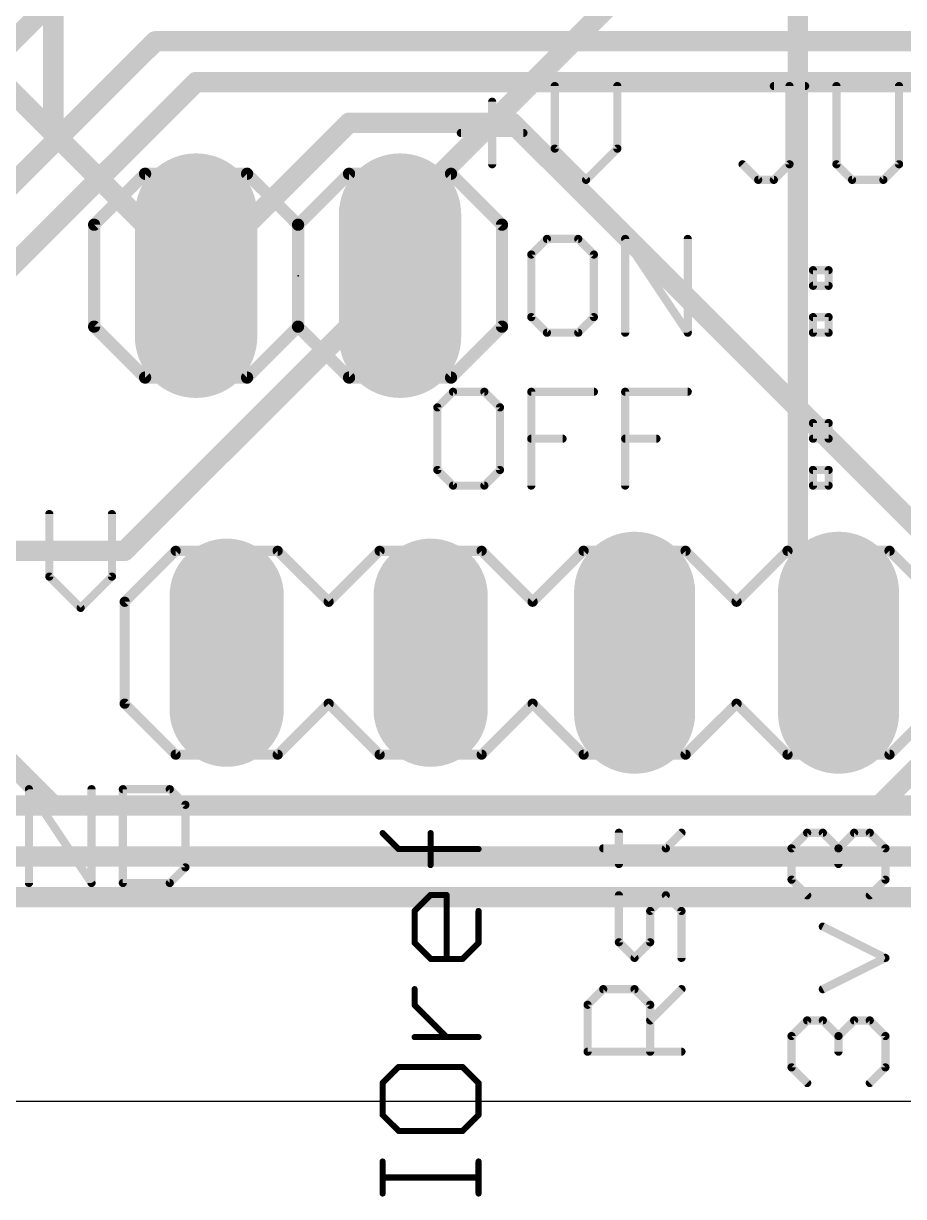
# Model space of a CAD drawing. Extents: x 0 to 99.1, y -1.2 to 60.2.
# Drawn here: x 22.62 to 33.58, y -1.19 to 13.43 of the extents above; entities that cross this region are included whole.
import ezdxf

# ---------------------------------------------------------------- set-up
doc = ezdxf.new("R2010")
doc.units = 0
for name, color, linetype in [('1', 22, 'CONTINUOUS'), ('16', 175, 'CONTINUOUS'), ('17', 82, 'CONTINUOUS'), ('20', 7, 'CONTINUOUS'), ('21', 253, 'CONTINUOUS'), ('23', 7, 'CONTINUOUS'), ('51', 253, 'CONTINUOUS')]:
    doc.layers.add(name, color=color, linetype=linetype)

# ---------------------------------------------------------------- blocks, each defined once
blk = doc.blocks.new('RECT')
blk.add_solid([(-0.5, -0.5), (0.5, -0.5), (-0.5, 0.5), (0.5, 0.5)])
blk = doc.blocks.new('LONGP100')
at = {"const_width": 1}
blk.add_lwpolyline([(-0.5, 0), (0.5, 0)], dxfattribs=at)
at = {"const_width": 0.5}
for points in [[(-0.5, 0.25, 1), (-0.5, -0.25)], [(0.5, -0.25, 1), (0.5, 0.25)]]:
    blk.add_lwpolyline(points, format="xyb", dxfattribs=at)

msp = doc.modelspace()

# ---------------------------------------------------------------- linework, layer by layer
at = {"layer": '1', "const_width": 0.254}
for points in [[(22.987, 12.065), (22.987, 17.272)], [(32.258, 15.875), (32.258, 6.096)], [(22.987, 12.065), (19.939, 15.113)], [(27.305, 11.049), (31.369, 15.113)], [(24.765, 10.287), (22.987, 12.065)], [(27.305, 10.287), (27.305, 11.049)], [(32.258, 6.096), (32.766, 5.588)], [(33.274, 3.683), (33.782, 4.191)], [(20.447, 3.683), (33.274, 3.683)], [(6.477, 3.048), (40.259, 3.048)], [(3.937, 2.54), (88.011, 2.54)]]:
    msp.add_lwpolyline(points, dxfattribs=at)
at = {"layer": '1', "const_width": 0.127}
for points in [[(23.0319, 12.1099, 1), (22.9421, 12.0201)], [(22.9421, 12.0201, 1), (23.0319, 12.1099)], [(22.9235, 12.065, 1), (23.0505, 12.065)], [(27.3685, 11.049, 1), (27.2415, 11.049)], [(27.2601, 11.0939, 1), (27.3499, 11.0041)], [(24.7201, 10.2421, 1), (24.8099, 10.3319)], [(27.2415, 10.287, 1), (27.3685, 10.287)], [(32.3029, 6.1409, 1), (32.2131, 6.0511)], [(32.1945, 6.096, 1), (32.3215, 6.096)], [(32.7211, 5.5431, 1), (32.8109, 5.6329)], [(33.274, 3.6195, 1), (33.274, 3.7465)], [(33.2291, 3.7279, 1), (33.3189, 3.6381)]]:
    msp.add_lwpolyline(points, format="xyb", dxfattribs=at)
at = {"layer": '16', "const_width": 0.254}
for points in [[(19.939, 10.668), (27.432, 18.161)], [(20.447, 9.398), (24.257, 13.208)], [(24.257, 13.208), (33.909, 13.208)], [(21.717, 9.652), (24.765, 12.7)], [(24.765, 12.7), (38.354, 12.7)], [(24.765, 10.287), (26.67, 12.192)], [(26.67, 12.192), (28.702, 12.192)], [(28.702, 12.192), (35.306, 5.588)], [(23.876, 6.858), (27.305, 10.287)], [(20.447, 6.858), (23.876, 6.858)], [(21.082, 5.588), (22.987, 3.683)], [(22.987, 3.683), (41.021, 3.683)]]:
    msp.add_lwpolyline(points, dxfattribs=at)
at = {"layer": '16', "const_width": 0.127}
for points in [[(24.257, 13.2715, 1), (24.257, 13.1445)], [(24.3019, 13.1631, 1), (24.2121, 13.2529)], [(24.765, 12.7635, 1), (24.765, 12.6365)], [(24.8099, 12.6551, 1), (24.7201, 12.7449)], [(26.67, 12.2555, 1), (26.67, 12.1285)], [(26.7149, 12.1471, 1), (26.6251, 12.2369)], [(28.7469, 12.2369, 1), (28.6571, 12.1471)], [(28.702, 12.1285, 1), (28.702, 12.2555)], [(24.7201, 10.3319, 1), (24.8099, 10.2421)], [(27.3499, 10.2421, 1), (27.2601, 10.3319)], [(23.8311, 6.9029, 1), (23.9209, 6.8131)], [(23.876, 6.7945, 1), (23.876, 6.9215)], [(22.987, 3.7465, 1), (22.987, 3.6195)], [(22.9421, 3.6381, 1), (23.0319, 3.7279)]]:
    msp.add_lwpolyline(points, format="xyb", dxfattribs=at)
at = {"layer": '20'}
msp.add_line((2.7737, 0), (96.7218, 0), dxfattribs=at)
at = {"layer": '21'}
for points, const_width in [([(29.2319, 12.6502), (29.2319, 11.8706)], 0.1016), ([(30.0115, 11.8706), (30.0115, 12.6502)], 0.1016), ([(31.9605, 12.6502), (32.3503, 12.6502)], 0.1016), ([(32.1554, 11.6757), (32.1554, 12.6502)], 0.1016), ([(32.7401, 12.6502), (32.7401, 11.6757)], 0.1016), ([(33.5197, 11.6757), (33.5197, 12.6502)], 0.1016), ([(28.4523, 12.4553), (28.4523, 11.6757)], 0.1016), ([(28.0625, 12.0655), (28.8421, 12.0655)], 0.1016), ([(29.2319, 11.8706), (29.6217, 11.4808)], 0.1016), ([(29.6217, 11.4808), (30.0115, 11.8706)], 0.1016), ([(31.5707, 11.6757), (31.7656, 11.4808)], 0.1016), ([(31.9605, 11.4808), (32.1554, 11.6757)], 0.1016), ([(32.7401, 11.6757), (32.935, 11.4808)], 0.1016), ([(33.3248, 11.4808), (33.5197, 11.6757)], 0.1016), ([(24.13, 11.557), (23.495, 10.922)], 0.1524), ([(24.13, 11.557), (25.4, 11.557)], 0.1524), ([(25.4, 11.557), (26.035, 10.922)], 0.1524), ([(26.035, 10.922), (26.67, 11.557)], 0.1524), ([(26.67, 11.557), (27.94, 11.557)], 0.1524), ([(27.94, 11.557), (28.575, 10.922)], 0.1524), ([(31.7656, 11.4808), (31.9605, 11.4808)], 0.1016), ([(32.935, 11.4808), (33.3248, 11.4808)], 0.1016), ([(23.495, 10.922), (23.495, 9.652)], 0.1524), ([(26.035, 10.922), (26.035, 9.652)], 0.1524), ([(28.575, 10.922), (28.575, 9.652)], 0.1524), ([(29.1345, 10.7452), (28.9396, 10.5503)], 0.1016), ([(29.5243, 10.7452), (29.1345, 10.7452)], 0.1016), ([(29.7192, 10.5503), (29.5243, 10.7452)], 0.1016), ([(30.109, 9.5758), (30.109, 10.7452)], 0.1016), ([(30.109, 10.7452), (30.8885, 9.5758)], 0.1016), ([(30.8885, 9.5758), (30.8885, 10.7452)], 0.1016), ([(28.9396, 10.5503), (28.9396, 9.7707)], 0.1016), ([(29.7192, 9.7707), (29.7192, 10.5503)], 0.1016), ([(32.4477, 10.3554), (32.6426, 10.3554)], 0.1016), ([(32.4477, 10.1605), (32.4477, 10.3554)], 0.1016), ([(32.6426, 10.3554), (32.6426, 10.1605)], 0.1016), ([(32.6426, 10.1605), (32.4477, 10.1605)], 0.1016), ([(28.9396, 9.7707), (29.1345, 9.5758)], 0.1016), ([(29.5243, 9.5758), (29.7192, 9.7707)], 0.1016), ([(32.4477, 9.7707), (32.6426, 9.7707)], 0.1016), ([(32.4477, 9.5758), (32.4477, 9.7707)], 0.1016), ([(32.6426, 9.7707), (32.6426, 9.5758)], 0.1016), ([(23.495, 9.652), (24.13, 9.017)], 0.1524), ([(26.035, 9.652), (25.4, 9.017)], 0.1524), ([(26.67, 9.017), (26.035, 9.652)], 0.1524), ([(28.575, 9.652), (27.94, 9.017)], 0.1524), ([(29.1345, 9.5758), (29.5243, 9.5758)], 0.1016), ([(32.6426, 9.5758), (32.4477, 9.5758)], 0.1016), ([(25.4, 9.017), (24.13, 9.017)], 0.1524), ([(27.94, 9.017), (26.67, 9.017)], 0.1524), ([(27.9651, 8.8402), (27.7702, 8.6453)], 0.1016), ([(28.3549, 8.8402), (27.9651, 8.8402)], 0.1016), ([(28.5498, 8.6453), (28.3549, 8.8402)], 0.1016), ([(28.9396, 7.6708), (28.9396, 8.8402)], 0.1016), ([(28.9396, 8.8402), (29.7191, 8.8402)], 0.1016), ([(30.1089, 7.6708), (30.1089, 8.8402)], 0.1016), ([(30.1089, 8.8402), (30.8885, 8.8402)], 0.1016), ([(27.7702, 8.6453), (27.7702, 7.8657)], 0.1016), ([(28.5498, 7.8657), (28.5498, 8.6453)], 0.1016), ([(32.4477, 8.4504), (32.6426, 8.4504)], 0.1016), ([(32.4477, 8.2555), (32.4477, 8.4504)], 0.1016), ([(32.6426, 8.4504), (32.6426, 8.2555)], 0.1016), ([(28.9396, 8.2555), (29.3293, 8.2555)], 0.1016), ([(30.1089, 8.2555), (30.4987, 8.2555)], 0.1016), ([(32.6426, 8.2555), (32.4477, 8.2555)], 0.1016), ([(27.7702, 7.8657), (27.9651, 7.6708)], 0.1016), ([(28.3549, 7.6708), (28.5498, 7.8657)], 0.1016), ([(32.4477, 7.8657), (32.6426, 7.8657)], 0.1016), ([(32.4477, 7.6708), (32.4477, 7.8657)], 0.1016), ([(32.6426, 7.8657), (32.6426, 7.6708)], 0.1016), ([(27.9651, 7.6708), (28.3549, 7.6708)], 0.1016), ([(32.6426, 7.6708), (32.4477, 7.6708)], 0.1016), ([(22.9372, 7.3162), (22.9372, 6.5366)], 0.1016), ([(23.7168, 6.5366), (23.7168, 7.3162)], 0.1016), ([(24.511, 6.858), (23.876, 6.223)], 0.127), ([(25.781, 6.858), (24.511, 6.858)], 0.127), ([(26.416, 6.223), (25.781, 6.858)], 0.127), ([(27.051, 6.858), (26.416, 6.223)], 0.127), ([(28.321, 6.858), (27.051, 6.858)], 0.127), ([(28.956, 6.223), (28.321, 6.858)], 0.127), ([(29.591, 6.858), (28.956, 6.223)], 0.127), ([(29.591, 6.858), (30.861, 6.858)], 0.127), ([(30.861, 6.858), (31.496, 6.223)], 0.127), ([(31.496, 6.223), (32.131, 6.858)], 0.127), ([(32.131, 6.858), (33.401, 6.858)], 0.127), ([(33.401, 6.858), (34.036, 6.223)], 0.127), ([(22.9372, 6.5366), (23.327, 6.1468)], 0.1016), ([(23.327, 6.1468), (23.7168, 6.5366)], 0.1016), ([(23.876, 6.223), (23.876, 4.953)], 0.127), ([(23.876, 4.953), (24.511, 4.318)], 0.127), ([(25.781, 4.318), (26.416, 4.953)], 0.127), ([(26.416, 4.953), (27.051, 4.318)], 0.127), ([(28.321, 4.318), (28.956, 4.953)], 0.127), ([(29.591, 4.318), (28.956, 4.953)], 0.127), ([(31.496, 4.953), (30.861, 4.318)], 0.127), ([(32.131, 4.318), (31.496, 4.953)], 0.127), ([(34.036, 4.953), (33.401, 4.318)], 0.127), ([(24.511, 4.318), (25.781, 4.318)], 0.127), ([(27.051, 4.318), (28.321, 4.318)], 0.127), ([(30.861, 4.318), (29.591, 4.318)], 0.127), ([(33.401, 4.318), (32.131, 4.318)], 0.127), ([(22.6832, 2.7178), (22.6832, 3.8872)], 0.1016), ([(22.6832, 3.8872), (23.4628, 2.7178)], 0.1016), ([(23.4628, 2.7178), (23.4628, 3.8872)], 0.1016), ([(23.8526, 3.8872), (23.8526, 2.7178)], 0.1016), ([(24.4373, 3.8872), (23.8526, 3.8872)], 0.1016), ([(24.6322, 3.6923), (24.4373, 3.8872)], 0.1016), ([(24.6322, 2.9127), (24.6322, 3.6923)], 0.1016), ([(27.2872, 3.1406), (27.0881, 3.3398)], 0.0762), ([(27.6855, 2.9415), (27.6855, 3.3398)], 0.0762), ([(30.0306, 2.9542), (30.0306, 3.344)], 0.1016), ([(30.6153, 3.1491), (30.8102, 3.344)], 0.1016), ([(32.1808, 3.1491), (32.3757, 3.344)], 0.1016), ([(32.3757, 3.344), (32.5706, 3.344)], 0.1016), ([(32.5706, 3.344), (32.7655, 3.1491)], 0.1016), ([(32.7655, 3.1491), (32.9604, 3.344)], 0.1016), ([(32.9604, 3.344), (33.1553, 3.344)], 0.1016), ([(33.1553, 3.344), (33.3502, 3.1491)], 0.1016), ([(28.2829, 3.1406), (27.2872, 3.1406)], 0.0762), ([(29.8357, 3.1491), (30.6153, 3.1491)], 0.1016), ([(32.1808, 2.7593), (32.1808, 3.1491)], 0.1016), ([(32.7655, 3.1491), (32.7655, 2.9542)], 0.1016), ([(33.3502, 3.1491), (33.3502, 2.7593)], 0.1016), ([(24.4373, 2.7178), (24.6322, 2.9127)], 0.1016), ([(32.3757, 2.5644), (32.1808, 2.7593)], 0.1016), ([(33.3502, 2.7593), (33.1553, 2.5644)], 0.1016), ([(23.8526, 2.7178), (24.4373, 2.7178)], 0.1016), ([(27.4864, 2.3695), (27.6855, 2.5686)], 0.0762), ([(27.6855, 2.5686), (27.8846, 2.5686)], 0.0762), ([(27.8846, 2.5686), (27.8846, 1.7721)], 0.0762), ([(30.0306, 1.9797), (30.0306, 2.5644)], 0.1016), ([(30.6153, 2.5644), (30.4204, 2.3695)], 0.1016), ([(30.8102, 2.3695), (30.6153, 2.5644)], 0.1016), ([(27.4864, 1.9712), (27.4864, 2.3695)], 0.0762), ([(28.2829, 2.3695), (28.2829, 1.9712)], 0.0762), ([(30.4204, 2.3695), (30.4204, 1.9797)], 0.1016), ([(30.8102, 1.7848), (30.8102, 2.3695)], 0.1016), ([(33.3502, 1.7848), (32.5706, 2.1746)], 0.1016), ([(27.6855, 1.7721), (27.4864, 1.9712)], 0.0762), ([(28.2829, 1.9712), (28.0838, 1.7721)], 0.0762), ([(30.2255, 1.7848), (30.0306, 1.9797)], 0.1016), ([(30.4204, 1.9797), (30.2255, 1.7848)], 0.1016), ([(28.0838, 1.7721), (27.6855, 1.7721)], 0.0762), ([(32.5706, 1.395), (33.3502, 1.7848)], 0.1016), ([(27.4864, 1.1959), (27.4864, 1.395)], 0.0762), ([(29.6408, 1.2001), (29.8357, 1.395)], 0.1016), ([(29.8357, 1.395), (30.2255, 1.395)], 0.1016), ([(30.2255, 1.395), (30.4204, 1.2001)], 0.1016), ([(30.4204, 1.0052), (30.8102, 1.395)], 0.1016), ([(27.8846, 0.7976), (27.4864, 1.1959)], 0.0762), ([(29.6408, 0.6154), (29.6408, 1.2001)], 0.1016), ([(30.4204, 1.2001), (30.4204, 0.6154)], 0.1016), ([(32.1808, 0.8103), (32.3757, 1.0052)], 0.1016), ([(32.3757, 1.0052), (32.5706, 1.0052)], 0.1016), ([(32.5706, 1.0052), (32.7655, 0.8103)], 0.1016), ([(32.7655, 0.8103), (32.9604, 1.0052)], 0.1016), ([(32.9604, 1.0052), (33.1553, 1.0052)], 0.1016), ([(33.1553, 1.0052), (33.3502, 0.8103)], 0.1016), ([(28.2829, 0.7976), (27.4864, 0.7976)], 0.0762), ([(32.1808, 0.4205), (32.1808, 0.8103)], 0.1016), ([(32.7655, 0.8103), (32.7655, 0.6154)], 0.1016), ([(33.3502, 0.8103), (33.3502, 0.4205)], 0.1016), ([(30.8102, 0.6154), (29.6408, 0.6154)], 0.1016), ([(27.2872, 0.4247), (27.0881, 0.2256)], 0.0762), ([(28.0838, 0.4247), (27.2872, 0.4247)], 0.0762), ([(28.2829, 0.2256), (28.0838, 0.4247)], 0.0762), ([(32.3757, 0.2256), (32.1808, 0.4205)], 0.1016), ([(33.3502, 0.4205), (33.1553, 0.2256)], 0.1016), ([(27.0881, 0.2256), (27.0881, -0.1727)], 0.0762), ([(28.2829, -0.1727), (28.2829, 0.2256)], 0.0762), ([(27.0881, -0.1727), (27.2872, -0.3718)], 0.0762), ([(28.0838, -0.3718), (28.2829, -0.1727)], 0.0762), ([(27.2872, -0.3718), (28.0838, -0.3718)], 0.0762), ([(27.0881, -1.1514), (27.0881, -0.7531)], 0.0762), ([(28.2829, -1.1514), (28.2829, -0.7531)], 0.0762), ([(28.2829, -0.9523), (27.0881, -0.9523)], 0.0762)]:
    msp.add_lwpolyline(points, dxfattribs=dict(at, const_width=const_width))
for points, const_width in [([(29.2573, 12.6502, 1), (29.2065, 12.6502)], 0.0508), ([(30.0369, 12.6502, 1), (29.9861, 12.6502)], 0.0508), ([(31.9605, 12.6756, 1), (31.9605, 12.6248)], 0.0508), ([(32.1808, 12.6502, 1), (32.13, 12.6502)], 0.0508), ([(32.3503, 12.6248, 1), (32.3503, 12.6756)], 0.0508), ([(32.7655, 12.6502, 1), (32.7147, 12.6502)], 0.0508), ([(33.5451, 12.6502, 1), (33.4943, 12.6502)], 0.0508), ([(28.4777, 12.4553, 1), (28.4269, 12.4553)], 0.0508), ([(28.0625, 12.0909, 1), (28.0625, 12.0401)], 0.0508), ([(28.8421, 12.0401, 1), (28.8421, 12.0909)], 0.0508), ([(29.2499, 11.8886, 1), (29.2139, 11.8526)], 0.0508), ([(29.2065, 11.8706, 1), (29.2573, 11.8706)], 0.0508), ([(29.9861, 11.8706, 1), (30.0369, 11.8706)], 0.0508), ([(30.0295, 11.8526, 1), (29.9935, 11.8886)], 0.0508), ([(28.4269, 11.6757, 1), (28.4777, 11.6757)], 0.0508), ([(31.5887, 11.6937, 1), (31.5527, 11.6577)], 0.0508), ([(32.13, 11.6757, 1), (32.1808, 11.6757)], 0.0508), ([(32.1734, 11.6577, 1), (32.1374, 11.6937)], 0.0508), ([(32.7581, 11.6937, 1), (32.7221, 11.6577)], 0.0508), ([(32.7147, 11.6757, 1), (32.7655, 11.6757)], 0.0508), ([(33.4943, 11.6757, 1), (33.5451, 11.6757)], 0.0508), ([(33.5376, 11.6577, 1), (33.5017, 11.6937)], 0.0508), ([(24.13, 11.5951, 1), (24.13, 11.5189)], 0.0762), ([(24.1569, 11.5301, 1), (24.1031, 11.5839)], 0.0762), ([(25.4269, 11.5839, 1), (25.3731, 11.5301)], 0.0762), ([(25.4, 11.5189, 1), (25.4, 11.5951)], 0.0762), ([(26.67, 11.5951, 1), (26.67, 11.5189)], 0.0762), ([(26.6969, 11.5301, 1), (26.6431, 11.5839)], 0.0762), ([(27.9669, 11.5839, 1), (27.9131, 11.5301)], 0.0762), ([(27.94, 11.5189, 1), (27.94, 11.5951)], 0.0762), ([(29.6037, 11.4988, 1), (29.6397, 11.4628)], 0.0508), ([(29.6037, 11.4628, 1), (29.6397, 11.4988)], 0.0508), ([(31.7656, 11.5062, 1), (31.7656, 11.4554)], 0.0508), ([(31.7476, 11.4628, 1), (31.7836, 11.4988)], 0.0508), ([(31.9425, 11.4988, 1), (31.9785, 11.4628)], 0.0508), ([(31.9605, 11.4554, 1), (31.9605, 11.5062)], 0.0508), ([(32.935, 11.5062, 1), (32.935, 11.4554)], 0.0508), ([(32.917, 11.4628, 1), (32.9529, 11.4988)], 0.0508), ([(33.3068, 11.4988, 1), (33.3427, 11.4628)], 0.0508), ([(33.3248, 11.4554, 1), (33.3248, 11.5062)], 0.0508), ([(23.5331, 10.922, 1), (23.4569, 10.922)], 0.0762), ([(23.4681, 10.9489, 1), (23.5219, 10.8951)], 0.0762), ([(26.0731, 10.922, 1), (25.9969, 10.922)], 0.0762), ([(26.0081, 10.9489, 1), (26.0619, 10.8951)], 0.0762), ([(26.0081, 10.8951, 1), (26.0619, 10.9489)], 0.0762), ([(28.6131, 10.922, 1), (28.5369, 10.922)], 0.0762), ([(28.5481, 10.8951, 1), (28.6019, 10.9489)], 0.0762), ([(29.1345, 10.7706, 1), (29.1345, 10.7198)], 0.0508), ([(29.1524, 10.7272, 1), (29.1165, 10.7632)], 0.0508), ([(29.5422, 10.7632, 1), (29.5063, 10.7272)], 0.0508), ([(29.5243, 10.7198, 1), (29.5243, 10.7706)], 0.0508), ([(30.1344, 10.7452, 1), (30.0835, 10.7452)], 0.0508), ([(30.1301, 10.7593, 1), (30.0878, 10.7311)], 0.0508), ([(30.9139, 10.7452, 1), (30.8631, 10.7452)], 0.0508), ([(28.9216, 10.5683, 1), (28.9575, 10.5323)], 0.0508), ([(28.965, 10.5503, 1), (28.9142, 10.5503)], 0.0508), ([(29.7446, 10.5503, 1), (29.6938, 10.5503)], 0.0508), ([(29.7012, 10.5323, 1), (29.7371, 10.5683)], 0.0508), ([(32.4477, 10.3808, 1), (32.4477, 10.33)], 0.0508), ([(32.4731, 10.3554, 1), (32.4223, 10.3554)], 0.0508), ([(32.668, 10.3554, 1), (32.6172, 10.3554)], 0.0508), ([(32.6426, 10.33, 1), (32.6426, 10.3808)], 0.0508), ([(32.4477, 10.1859, 1), (32.4477, 10.1351)], 0.0508), ([(32.4223, 10.1605, 1), (32.4731, 10.1605)], 0.0508), ([(32.6172, 10.1605, 1), (32.668, 10.1605)], 0.0508), ([(32.6426, 10.1351, 1), (32.6426, 10.1859)], 0.0508), ([(28.9575, 9.7887, 1), (28.9216, 9.7527)], 0.0508), ([(28.9142, 9.7707, 1), (28.965, 9.7707)], 0.0508), ([(29.6938, 9.7707, 1), (29.7446, 9.7707)], 0.0508), ([(29.7371, 9.7527, 1), (29.7012, 9.7887)], 0.0508), ([(32.4477, 9.7961, 1), (32.4477, 9.7453)], 0.0508), ([(32.4731, 9.7707, 1), (32.4223, 9.7707)], 0.0508), ([(32.668, 9.7707, 1), (32.6172, 9.7707)], 0.0508), ([(32.6426, 9.7453, 1), (32.6426, 9.7961)], 0.0508), ([(23.4569, 9.652, 1), (23.5331, 9.652)], 0.0762), ([(23.5219, 9.6789, 1), (23.4681, 9.6251)], 0.0762), ([(25.9969, 9.652, 1), (26.0731, 9.652)], 0.0762), ([(26.0619, 9.6789, 1), (26.0081, 9.6251)], 0.0762), ([(26.0619, 9.6251, 1), (26.0081, 9.6789)], 0.0762), ([(28.5369, 9.652, 1), (28.6131, 9.652)], 0.0762), ([(28.6019, 9.6251, 1), (28.5481, 9.6789)], 0.0762), ([(29.1345, 9.6012, 1), (29.1345, 9.5504)], 0.0508), ([(29.1165, 9.5578, 1), (29.1524, 9.5938)], 0.0508), ([(29.5063, 9.5938, 1), (29.5422, 9.5578)], 0.0508), ([(29.5243, 9.5504, 1), (29.5243, 9.6012)], 0.0508), ([(30.0835, 9.5758, 1), (30.1344, 9.5758)], 0.0508), ([(30.8631, 9.5758, 1), (30.9139, 9.5758)], 0.0508), ([(30.8674, 9.5617, 1), (30.9097, 9.5899)], 0.0508), ([(32.4477, 9.6012, 1), (32.4477, 9.5504)], 0.0508), ([(32.4223, 9.5758, 1), (32.4731, 9.5758)], 0.0508), ([(32.6172, 9.5758, 1), (32.668, 9.5758)], 0.0508), ([(32.6426, 9.5504, 1), (32.6426, 9.6012)], 0.0508), ([(24.13, 9.0551, 1), (24.13, 8.9789)], 0.0762), ([(24.1031, 8.9901, 1), (24.1569, 9.0439)], 0.0762), ([(25.3731, 9.0439, 1), (25.4269, 8.9901)], 0.0762), ([(25.4, 8.9789, 1), (25.4, 9.0551)], 0.0762), ([(26.67, 9.0551, 1), (26.67, 8.9789)], 0.0762), ([(26.6431, 8.9901, 1), (26.6969, 9.0439)], 0.0762), ([(27.9131, 9.0439, 1), (27.9669, 8.9901)], 0.0762), ([(27.94, 8.9789, 1), (27.94, 9.0551)], 0.0762), ([(27.9651, 8.8656, 1), (27.9651, 8.8148)], 0.0508), ([(27.983, 8.8222, 1), (27.9471, 8.8582)], 0.0508), ([(28.3728, 8.8582, 1), (28.3369, 8.8222)], 0.0508), ([(28.3549, 8.8148, 1), (28.3549, 8.8656)], 0.0508), ([(28.965, 8.8402, 1), (28.9141, 8.8402)], 0.0508), ([(28.9396, 8.8656, 1), (28.9396, 8.8148)], 0.0508), ([(29.7191, 8.8148, 1), (29.7191, 8.8656)], 0.0508), ([(30.1343, 8.8402, 1), (30.0835, 8.8402)], 0.0508), ([(30.1089, 8.8656, 1), (30.1089, 8.8148)], 0.0508), ([(30.8885, 8.8148, 1), (30.8885, 8.8656)], 0.0508), ([(27.7522, 8.6633, 1), (27.7881, 8.6273)], 0.0508), ([(27.7956, 8.6453, 1), (27.7448, 8.6453)], 0.0508), ([(28.5752, 8.6453, 1), (28.5244, 8.6453)], 0.0508), ([(28.5318, 8.6273, 1), (28.5677, 8.6633)], 0.0508), ([(32.4477, 8.4758, 1), (32.4477, 8.425)], 0.0508), ([(32.4731, 8.4504, 1), (32.4223, 8.4504)], 0.0508), ([(32.668, 8.4504, 1), (32.6172, 8.4504)], 0.0508), ([(32.6426, 8.425, 1), (32.6426, 8.4758)], 0.0508), ([(28.9396, 8.2809, 1), (28.9396, 8.2301)], 0.0508), ([(29.3293, 8.2301, 1), (29.3293, 8.2809)], 0.0508), ([(30.1089, 8.2809, 1), (30.1089, 8.2301)], 0.0508), ([(30.4987, 8.2301, 1), (30.4987, 8.2809)], 0.0508), ([(32.4477, 8.2809, 1), (32.4477, 8.2301)], 0.0508), ([(32.4223, 8.2555, 1), (32.4731, 8.2555)], 0.0508), ([(32.6172, 8.2555, 1), (32.668, 8.2555)], 0.0508), ([(32.6426, 8.2301, 1), (32.6426, 8.2809)], 0.0508), ([(27.7881, 7.8837, 1), (27.7522, 7.8477)], 0.0508), ([(28.5677, 7.8477, 1), (28.5318, 7.8837)], 0.0508), ([(32.4477, 7.8911, 1), (32.4477, 7.8403)], 0.0508), ([(32.4731, 7.8657, 1), (32.4223, 7.8657)], 0.0508), ([(32.668, 7.8657, 1), (32.6172, 7.8657)], 0.0508), ([(32.6426, 7.8403, 1), (32.6426, 7.8911)], 0.0508), ([(27.7448, 7.8657, 1), (27.7956, 7.8657)], 0.0508), ([(28.5244, 7.8657, 1), (28.5752, 7.8657)], 0.0508), ([(27.9651, 7.6962, 1), (27.9651, 7.6454)], 0.0508), ([(27.9471, 7.6528, 1), (27.983, 7.6888)], 0.0508), ([(28.3369, 7.6888, 1), (28.3728, 7.6528)], 0.0508), ([(28.3549, 7.6454, 1), (28.3549, 7.6962)], 0.0508), ([(28.9141, 7.6708, 1), (28.965, 7.6708)], 0.0508), ([(30.0835, 7.6708, 1), (30.1343, 7.6708)], 0.0508), ([(32.4477, 7.6962, 1), (32.4477, 7.6454)], 0.0508), ([(32.4223, 7.6708, 1), (32.4731, 7.6708)], 0.0508), ([(32.6172, 7.6708, 1), (32.668, 7.6708)], 0.0508), ([(32.6426, 7.6454, 1), (32.6426, 7.6962)], 0.0508), ([(22.9626, 7.3162, 1), (22.9118, 7.3162)], 0.0508), ([(23.7422, 7.3162, 1), (23.6914, 7.3162)], 0.0508), ([(24.511, 6.8898, 1), (24.511, 6.8263)], 0.0635), ([(24.5335, 6.8355, 1), (24.4885, 6.8805)], 0.0635), ([(25.8035, 6.8805, 1), (25.7585, 6.8355)], 0.0635), ([(25.781, 6.8263, 1), (25.781, 6.8898)], 0.0635), ([(27.051, 6.8898, 1), (27.051, 6.8263)], 0.0635), ([(27.0735, 6.8355, 1), (27.0285, 6.8805)], 0.0635), ([(28.3435, 6.8805, 1), (28.2985, 6.8355)], 0.0635), ([(28.321, 6.8263, 1), (28.321, 6.8898)], 0.0635), ([(29.591, 6.8898, 1), (29.591, 6.8263)], 0.0635), ([(29.6135, 6.8355, 1), (29.5685, 6.8805)], 0.0635), ([(30.8835, 6.8805, 1), (30.8385, 6.8355)], 0.0635), ([(30.861, 6.8263, 1), (30.861, 6.8898)], 0.0635), ([(32.131, 6.8898, 1), (32.131, 6.8263)], 0.0635), ([(32.1535, 6.8355, 1), (32.1085, 6.8805)], 0.0635), ([(33.4235, 6.8805, 1), (33.3785, 6.8355)], 0.0635), ([(33.401, 6.8263, 1), (33.401, 6.8898)], 0.0635), ([(22.9552, 6.5546, 1), (22.9192, 6.5186)], 0.0508), ([(23.7348, 6.5186, 1), (23.6988, 6.5546)], 0.0508), ([(22.9118, 6.5366, 1), (22.9626, 6.5366)], 0.0508), ([(23.6914, 6.5366, 1), (23.7422, 6.5366)], 0.0508), ([(23.9078, 6.223, 1), (23.8443, 6.223)], 0.0635), ([(23.309, 6.1648, 1), (23.345, 6.1288)], 0.0508), ([(23.309, 6.1288, 1), (23.345, 6.1648)], 0.0508), ([(23.8535, 6.2455, 1), (23.8985, 6.2005)], 0.0635), ([(26.3935, 6.2455, 1), (26.4385, 6.2005)], 0.0635), ([(26.3935, 6.2005, 1), (26.4385, 6.2455)], 0.0635), ([(28.9335, 6.2455, 1), (28.9785, 6.2005)], 0.0635), ([(28.9335, 6.2005, 1), (28.9785, 6.2455)], 0.0635), ([(31.4735, 6.2455, 1), (31.5185, 6.2005)], 0.0635), ([(31.4735, 6.2005, 1), (31.5185, 6.2455)], 0.0635), ([(23.8985, 4.9755, 1), (23.8535, 4.9305)], 0.0635), ([(23.8443, 4.953, 1), (23.9078, 4.953)], 0.0635), ([(26.4385, 4.9755, 1), (26.3935, 4.9305)], 0.0635), ([(26.4385, 4.9305, 1), (26.3935, 4.9755)], 0.0635), ([(28.9785, 4.9755, 1), (28.9335, 4.9305)], 0.0635), ([(28.9785, 4.9305, 1), (28.9335, 4.9755)], 0.0635), ([(31.5185, 4.9755, 1), (31.4735, 4.9305)], 0.0635), ([(31.5185, 4.9305, 1), (31.4735, 4.9755)], 0.0635), ([(24.511, 4.3498, 1), (24.511, 4.2863)], 0.0635), ([(24.4885, 4.2955, 1), (24.5335, 4.3405)], 0.0635), ([(25.7585, 4.3405, 1), (25.8035, 4.2955)], 0.0635), ([(25.781, 4.2863, 1), (25.781, 4.3498)], 0.0635), ([(27.051, 4.3498, 1), (27.051, 4.2863)], 0.0635), ([(27.0285, 4.2955, 1), (27.0735, 4.3405)], 0.0635), ([(28.2985, 4.3405, 1), (28.3435, 4.2955)], 0.0635), ([(28.321, 4.2863, 1), (28.321, 4.3498)], 0.0635), ([(29.591, 4.3498, 1), (29.591, 4.2863)], 0.0635), ([(29.5685, 4.2955, 1), (29.6135, 4.3405)], 0.0635), ([(30.8385, 4.3405, 1), (30.8835, 4.2955)], 0.0635), ([(30.861, 4.2863, 1), (30.861, 4.3498)], 0.0635), ([(32.131, 4.3498, 1), (32.131, 4.2863)], 0.0635), ([(32.1085, 4.2955, 1), (32.1535, 4.3405)], 0.0635), ([(33.3785, 4.3405, 1), (33.4235, 4.2955)], 0.0635), ([(33.401, 4.2863, 1), (33.401, 4.3498)], 0.0635), ([(22.7086, 3.8872, 1), (22.6578, 3.8872)], 0.0508), ([(22.7043, 3.9013, 1), (22.6621, 3.8731)], 0.0508), ([(23.4882, 3.8872, 1), (23.4374, 3.8872)], 0.0508), ([(23.878, 3.8872, 1), (23.8272, 3.8872)], 0.0508), ([(23.8526, 3.9126, 1), (23.8526, 3.8618)], 0.0508), ([(24.4553, 3.9052, 1), (24.4193, 3.8692)], 0.0508), ([(24.4373, 3.8618, 1), (24.4373, 3.9126)], 0.0508), ([(24.6576, 3.6923, 1), (24.6068, 3.6923)], 0.0508), ([(24.6142, 3.6743, 1), (24.6502, 3.7103)], 0.0508), ([(27.1016, 3.3532, 1), (27.0746, 3.3263)], 0.0381), ([(27.7045, 3.3398, 1), (27.6664, 3.3398)], 0.0381), ([(30.056, 3.344, 1), (30.0052, 3.344)], 0.0508), ([(30.8282, 3.326, 1), (30.7922, 3.362)], 0.0508), ([(32.3757, 3.3694, 1), (32.3757, 3.3186)], 0.0508), ([(32.3937, 3.326, 1), (32.3577, 3.362)], 0.0508), ([(32.5886, 3.362, 1), (32.5526, 3.326)], 0.0508), ([(32.5706, 3.3186, 1), (32.5706, 3.3694)], 0.0508), ([(32.9604, 3.3694, 1), (32.9604, 3.3186)], 0.0508), ([(32.9784, 3.326, 1), (32.9424, 3.362)], 0.0508), ([(33.1733, 3.362, 1), (33.1373, 3.326)], 0.0508), ([(33.1553, 3.3186, 1), (33.1553, 3.3694)], 0.0508), ([(27.2872, 3.1597, 1), (27.2872, 3.1216)], 0.0381), ([(27.2737, 3.1272, 1), (27.3007, 3.1541)], 0.0381), ([(28.2829, 3.1216, 1), (28.2829, 3.1597)], 0.0381), ([(29.8357, 3.1745, 1), (29.8357, 3.1237)], 0.0508), ([(30.5973, 3.1671, 1), (30.6333, 3.1311)], 0.0508), ([(30.6153, 3.1237, 1), (30.6153, 3.1745)], 0.0508), ([(32.1628, 3.1671, 1), (32.1988, 3.1311)], 0.0508), ([(32.2062, 3.1491, 1), (32.1554, 3.1491)], 0.0508), ([(32.7475, 3.1671, 1), (32.7835, 3.1311)], 0.0508), ([(32.7909, 3.1491, 1), (32.7401, 3.1491)], 0.0508), ([(32.7475, 3.1311, 1), (32.7835, 3.1671)], 0.0508), ([(33.3756, 3.1491, 1), (33.3248, 3.1491)], 0.0508), ([(33.3322, 3.1311, 1), (33.3682, 3.1671)], 0.0508), ([(24.6068, 2.9127, 1), (24.6576, 2.9127)], 0.0508), ([(24.6502, 2.8947, 1), (24.6142, 2.9307)], 0.0508), ([(27.6664, 2.9415, 1), (27.7045, 2.9415)], 0.0381), ([(30.0052, 2.9542, 1), (30.056, 2.9542)], 0.0508), ([(32.7401, 2.9542, 1), (32.7909, 2.9542)], 0.0508), ([(32.1988, 2.7773, 1), (32.1628, 2.7413)], 0.0508), ([(32.1554, 2.7593, 1), (32.2062, 2.7593)], 0.0508), ([(33.3248, 2.7593, 1), (33.3756, 2.7593)], 0.0508), ([(33.3682, 2.7413, 1), (33.3322, 2.7773)], 0.0508), ([(22.6578, 2.7178, 1), (22.7086, 2.7178)], 0.0508), ([(23.4374, 2.7178, 1), (23.4882, 2.7178)], 0.0508), ([(23.4417, 2.7037, 1), (23.4839, 2.7319)], 0.0508), ([(23.8526, 2.7432, 1), (23.8526, 2.6924)], 0.0508), ([(23.8272, 2.7178, 1), (23.878, 2.7178)], 0.0508), ([(24.4193, 2.7358, 1), (24.4553, 2.6998)], 0.0508), ([(24.4373, 2.6924, 1), (24.4373, 2.7432)], 0.0508), ([(27.6855, 2.5877, 1), (27.6855, 2.5496)], 0.0381), ([(27.699, 2.5552, 1), (27.672, 2.5821)], 0.0381), ([(27.9037, 2.5686, 1), (27.8656, 2.5686)], 0.0381), ([(27.8846, 2.5496, 1), (27.8846, 2.5877)], 0.0381), ([(30.056, 2.5644, 1), (30.0052, 2.5644)], 0.0508), ([(30.6333, 2.5824, 1), (30.5973, 2.5464)], 0.0508), ([(30.6333, 2.5464, 1), (30.5973, 2.5824)], 0.0508), ([(32.3577, 2.5464, 1), (32.3937, 2.5824)], 0.0508), ([(33.1373, 2.5824, 1), (33.1733, 2.5464)], 0.0508), ([(27.4729, 2.383, 1), (27.4998, 2.356)], 0.0381), ([(27.5054, 2.3695, 1), (27.4673, 2.3695)], 0.0381), ([(28.302, 2.3695, 1), (28.2639, 2.3695)], 0.0381), ([(30.4024, 2.3875, 1), (30.4384, 2.3515)], 0.0508), ([(30.4458, 2.3695, 1), (30.395, 2.3695)], 0.0508), ([(30.8356, 2.3695, 1), (30.7848, 2.3695)], 0.0508), ([(30.7922, 2.3515, 1), (30.8282, 2.3875)], 0.0508), ([(32.582, 2.1973, 1), (32.5592, 2.1519)], 0.0508), ([(27.4998, 1.9847, 1), (27.4729, 1.9578)], 0.0381), ([(27.4673, 1.9712, 1), (27.5054, 1.9712)], 0.0381), ([(28.2639, 1.9712, 1), (28.302, 1.9712)], 0.0381), ([(28.2964, 1.9578, 1), (28.2694, 1.9847)], 0.0381), ([(30.0486, 1.9977, 1), (30.0126, 1.9617)], 0.0508), ([(30.0052, 1.9797, 1), (30.056, 1.9797)], 0.0508), ([(30.395, 1.9797, 1), (30.4458, 1.9797)], 0.0508), ([(30.4384, 1.9617, 1), (30.4024, 1.9977)], 0.0508), ([(27.6855, 1.7911, 1), (27.6855, 1.753)], 0.0381), ([(27.672, 1.7586, 1), (27.699, 1.7856)], 0.0381), ([(27.8656, 1.7721, 1), (27.9037, 1.7721)], 0.0381), ([(28.0703, 1.7856, 1), (28.0972, 1.7586)], 0.0381), ([(28.0838, 1.753, 1), (28.0838, 1.7911)], 0.0381), ([(30.2075, 1.8028, 1), (30.2435, 1.7668)], 0.0508), ([(30.2075, 1.7668, 1), (30.2435, 1.8028)], 0.0508), ([(30.7848, 1.7848, 1), (30.8356, 1.7848)], 0.0508), ([(33.3616, 1.7621, 1), (33.3388, 1.8075)], 0.0508), ([(33.3388, 1.7621, 1), (33.3616, 1.8075)], 0.0508), ([(27.5054, 1.395, 1), (27.4673, 1.395)], 0.0381), ([(29.8357, 1.4204, 1), (29.8357, 1.3696)], 0.0508), ([(29.8537, 1.377, 1), (29.8177, 1.413)], 0.0508), ([(30.2435, 1.413, 1), (30.2075, 1.377)], 0.0508), ([(30.2255, 1.3696, 1), (30.2255, 1.4204)], 0.0508), ([(30.8282, 1.377, 1), (30.7922, 1.413)], 0.0508), ([(32.5592, 1.4177, 1), (32.582, 1.3723)], 0.0508), ([(27.4998, 1.2093, 1), (27.4729, 1.1824)], 0.0381), ([(27.4673, 1.1959, 1), (27.5054, 1.1959)], 0.0381), ([(29.6228, 1.2181, 1), (29.6588, 1.1821)], 0.0508), ([(29.6662, 1.2001, 1), (29.6154, 1.2001)], 0.0508), ([(30.4458, 1.2001, 1), (30.395, 1.2001)], 0.0508), ([(30.4024, 1.1821, 1), (30.4384, 1.2181)], 0.0508), ([(30.4024, 1.0232, 1), (30.4384, 0.9872)], 0.0508), ([(32.3757, 1.0306, 1), (32.3757, 0.9798)], 0.0508), ([(32.3937, 0.9872, 1), (32.3577, 1.0232)], 0.0508), ([(32.5886, 1.0232, 1), (32.5526, 0.9872)], 0.0508), ([(32.5706, 0.9798, 1), (32.5706, 1.0306)], 0.0508), ([(32.9604, 1.0306, 1), (32.9604, 0.9798)], 0.0508), ([(32.9784, 0.9872, 1), (32.9424, 1.0232)], 0.0508), ([(33.1733, 1.0232, 1), (33.1373, 0.9872)], 0.0508), ([(33.1553, 0.9798, 1), (33.1553, 1.0306)], 0.0508), ([(27.4864, 0.8166, 1), (27.4864, 0.7785)], 0.0381), ([(27.8712, 0.7841, 1), (27.8981, 0.8111)], 0.0381), ([(28.2829, 0.7785, 1), (28.2829, 0.8166)], 0.0381), ([(32.1628, 0.8283, 1), (32.1988, 0.7923)], 0.0508), ([(32.2062, 0.8103, 1), (32.1554, 0.8103)], 0.0508), ([(32.7475, 0.8283, 1), (32.7835, 0.7923)], 0.0508), ([(32.7909, 0.8103, 1), (32.7401, 0.8103)], 0.0508), ([(32.7475, 0.7923, 1), (32.7835, 0.8283)], 0.0508), ([(33.3756, 0.8103, 1), (33.3248, 0.8103)], 0.0508), ([(33.3322, 0.7923, 1), (33.3682, 0.8283)], 0.0508), ([(29.6408, 0.6408, 1), (29.6408, 0.59)], 0.0508), ([(29.6154, 0.6154, 1), (29.6662, 0.6154)], 0.0508), ([(30.395, 0.6154, 1), (30.4458, 0.6154)], 0.0508), ([(30.8102, 0.59, 1), (30.8102, 0.6408)], 0.0508), ([(32.7401, 0.6154, 1), (32.7909, 0.6154)], 0.0508), ([(27.2872, 0.4438, 1), (27.2872, 0.4057)], 0.0381), ([(27.3007, 0.4113, 1), (27.2737, 0.4382)], 0.0381), ([(28.0972, 0.4382, 1), (28.0703, 0.4113)], 0.0381), ([(28.0838, 0.4057, 1), (28.0838, 0.4438)], 0.0381), ([(32.1988, 0.4385, 1), (32.1628, 0.4025)], 0.0508), ([(32.1554, 0.4205, 1), (32.2062, 0.4205)], 0.0508), ([(33.3248, 0.4205, 1), (33.3756, 0.4205)], 0.0508), ([(33.3682, 0.4025, 1), (33.3322, 0.4385)], 0.0508), ([(27.1071, 0.2256, 1), (27.069, 0.2256)], 0.0381), ([(27.0746, 0.2391, 1), (27.1016, 0.2121)], 0.0381), ([(28.302, 0.2256, 1), (28.2639, 0.2256)], 0.0381), ([(28.2694, 0.2121, 1), (28.2964, 0.2391)], 0.0381), ([(32.3577, 0.2076, 1), (32.3937, 0.2436)], 0.0508), ([(33.1373, 0.2436, 1), (33.1733, 0.2076)], 0.0508), ([(27.1016, -0.1592, 1), (27.0746, -0.1861)], 0.0381), ([(28.2964, -0.1861, 1), (28.2694, -0.1592)], 0.0381), ([(27.069, -0.1727, 1), (27.1071, -0.1727)], 0.0381), ([(28.2639, -0.1727, 1), (28.302, -0.1727)], 0.0381), ([(27.2872, -0.3528, 1), (27.2872, -0.3909)], 0.0381), ([(27.2737, -0.3853, 1), (27.3007, -0.3583)], 0.0381), ([(28.0703, -0.3583, 1), (28.0972, -0.3853)], 0.0381), ([(28.0838, -0.3909, 1), (28.0838, -0.3528)], 0.0381), ([(27.1071, -0.7531, 1), (27.069, -0.7531)], 0.0381), ([(28.302, -0.7531, 1), (28.2639, -0.7531)], 0.0381), ([(27.0881, -0.9332, 1), (27.0881, -0.9713)], 0.0381), ([(28.2829, -0.9713, 1), (28.2829, -0.9332)], 0.0381), ([(27.069, -1.1514, 1), (27.1071, -1.1514)], 0.0381), ([(28.2639, -1.1514, 1), (28.302, -1.1514)], 0.0381)]:
    msp.add_lwpolyline(points, format="xyb", dxfattribs=dict(at, const_width=const_width))
at = {"layer": '23'}
msp.add_point((26.035, 10.287), dxfattribs=at)

# ---------------------------------------------------------------- block references
at = {"layer": '17', "rotation": 90}
for p, xscale, yscale in [((24.765, 10.287), 1.524, 1.524), ((24.765, 10.287), 1.524, 1.524), ((27.305, 10.287), 1.524, 1.524), ((27.305, 10.287), 1.524, 1.524), ((30.226, 5.588), 1.508, 1.508), ((30.226, 5.588), 1.508, 1.508), ((32.766, 5.588), 1.508, 1.508), ((32.766, 5.588), 1.508, 1.508), ((25.146, 5.588), 1.4224, 1.4224), ((25.146, 5.588), 1.4224, 1.4224), ((27.686, 5.588), 1.4224, 1.4224), ((27.686, 5.588), 1.4224, 1.4224)]:
    msp.add_blockref('LONGP100', p, dxfattribs=dict(at, xscale=xscale, yscale=yscale))
at = {"layer": '21', "xscale": 0.508, "yscale": 0.508}
for p in [(25.146, 5.588), (27.686, 5.588), (30.226, 5.588), (32.766, 5.588)]:
    msp.add_blockref('RECT', p, dxfattribs=at)
at = {"layer": '51', "xscale": 0.508, "yscale": 0.508}
for p in [(24.765, 10.287), (27.305, 10.287)]:
    msp.add_blockref('RECT', p, dxfattribs=at)

doc.saveas('drawing.dxf')
